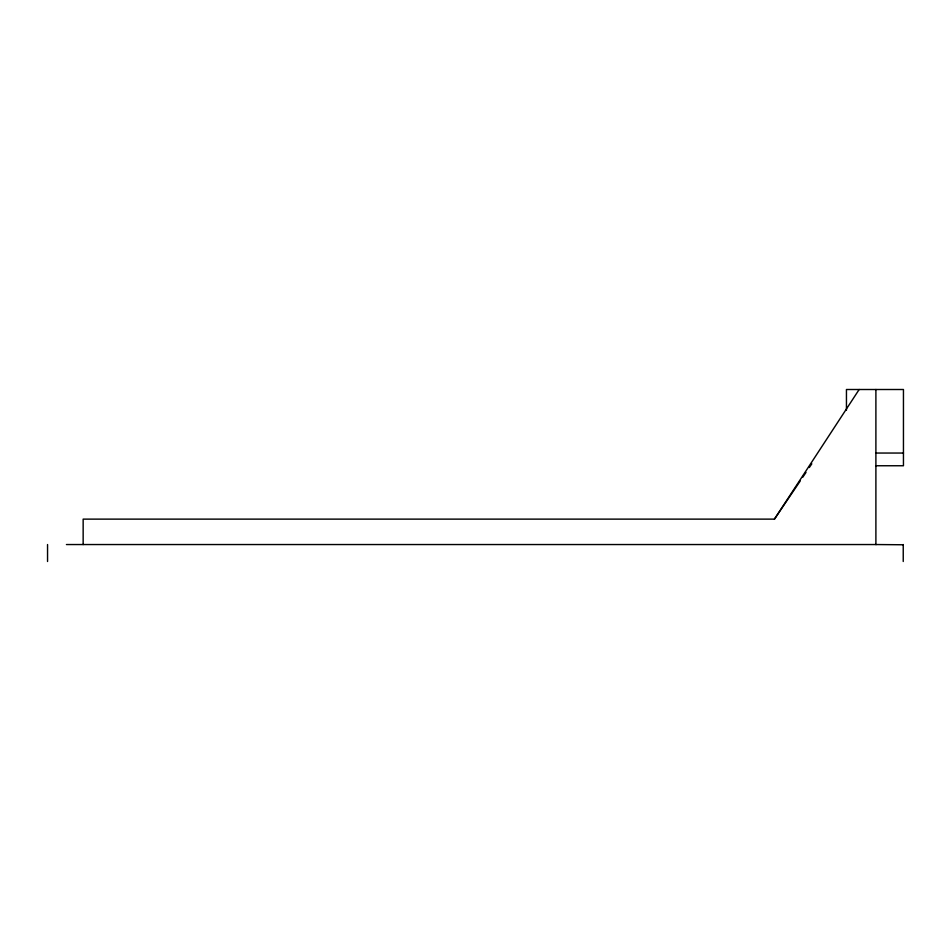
<?xml version="1.0" encoding="UTF-8"?>
<svg xmlns="http://www.w3.org/2000/svg" width="951" height="951" viewBox="0 0 951 951"><rect width="100%" height="100%" fill="white"/><g stroke="black" fill="none" stroke-linecap="round" stroke-linejoin="round"><path stroke-width="1.43" d="M83.153 544.543L83.153 519.127L774.447 519.127L859.157 389.506M774.447 519.127L800.195 481.028M802.68 477.331L806.008 472.421M809.325 467.5L811.821 463.815M875.681 453.045L903.45 453.045M875.681 465.752L903.45 465.752L903.45 389.506L846.449 389.506L846.449 410.19M66.427 544.543L876.192 544.543M903.236 544.768L875.895 544.543L875.895 389.506M903.236 544.543L903.236 561.494M47.55 544.543L47.55 561.494"/></g></svg>
